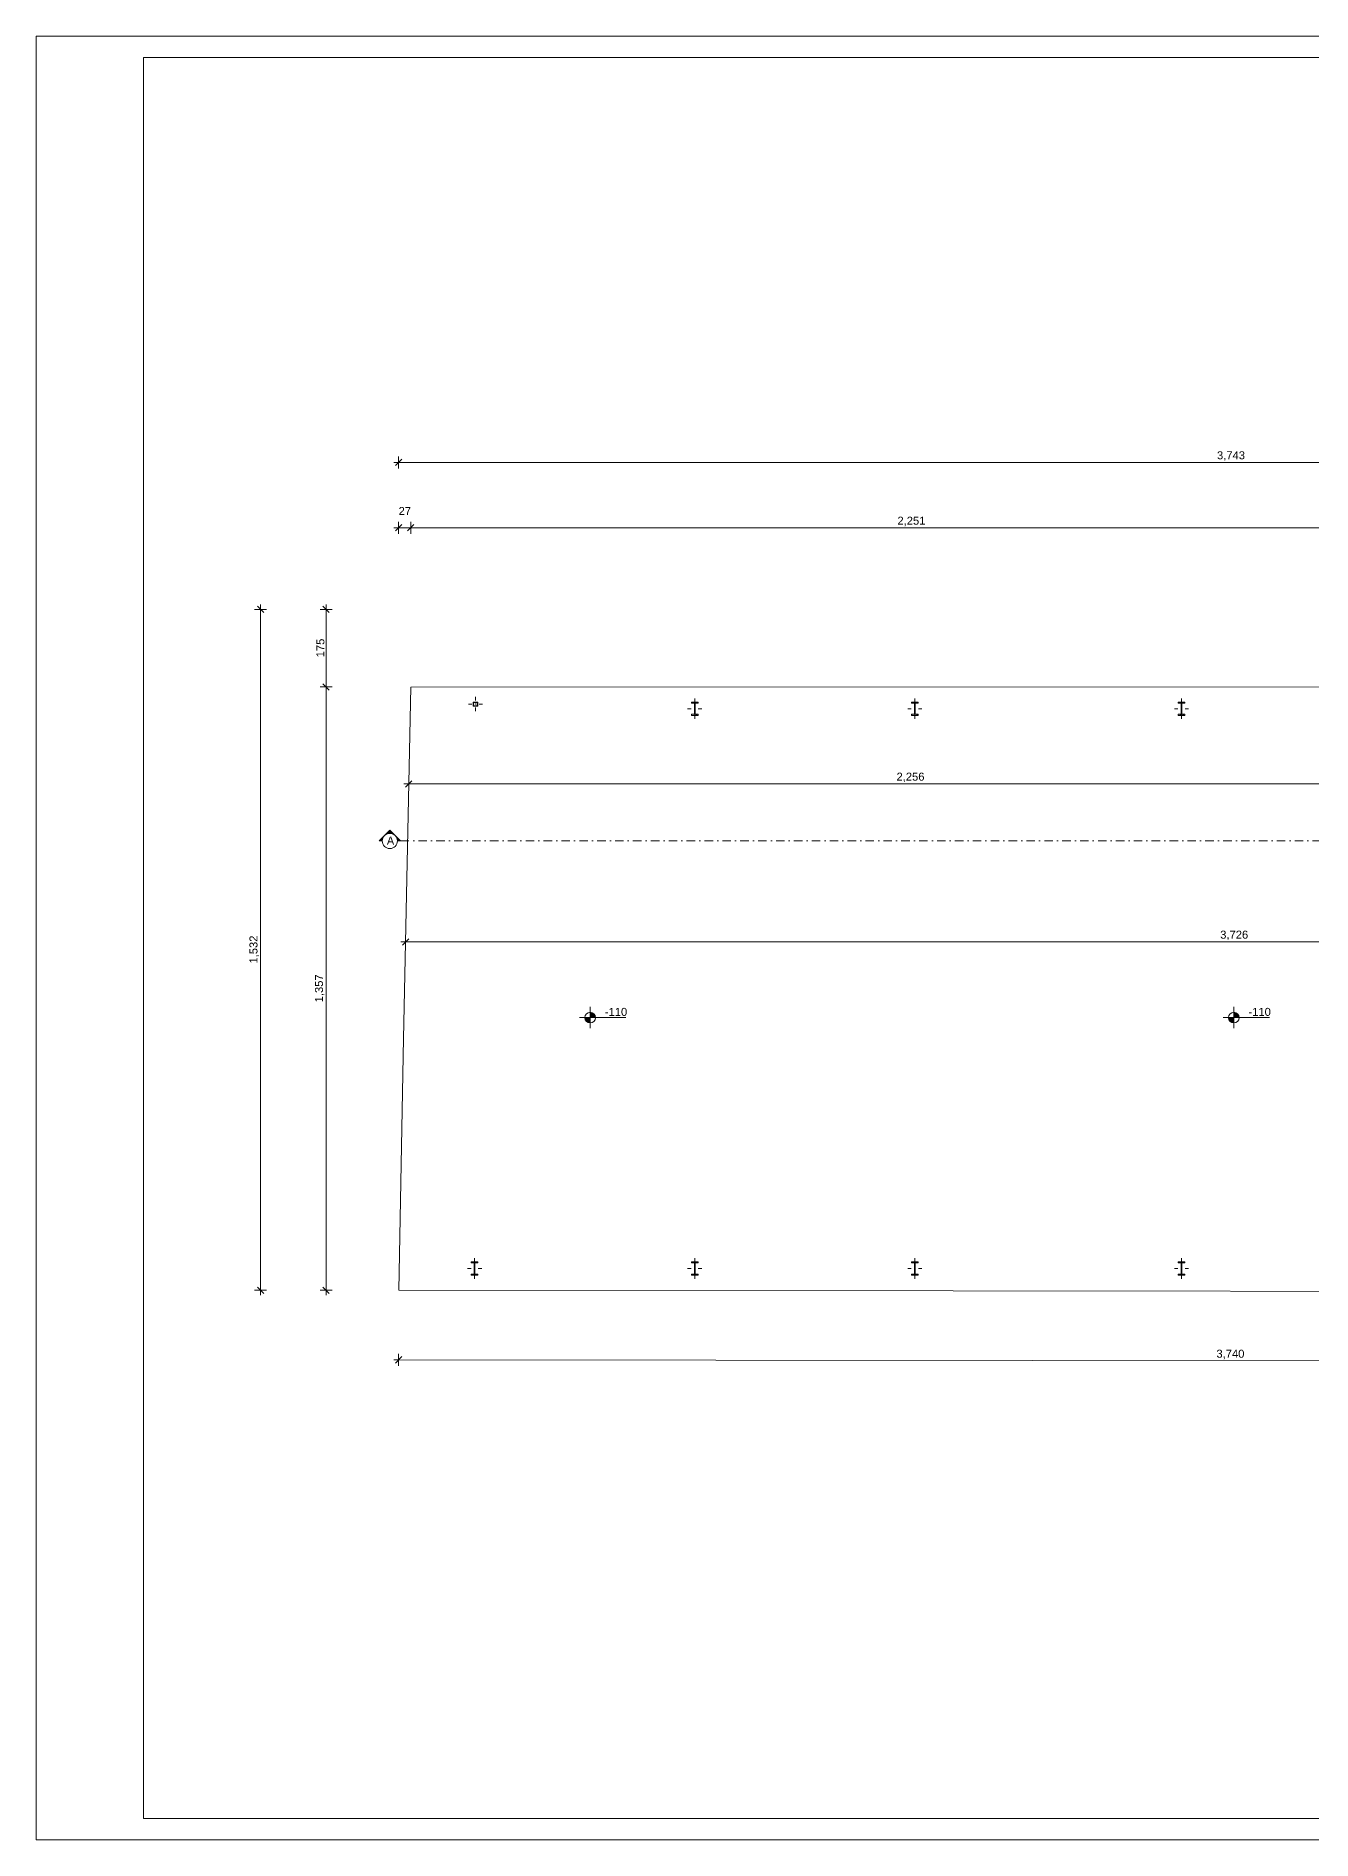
# Model space of a CAD drawing. Header units: millimetres. Extents: x 103307 to 160698, y 10268 to 50848.
# Drawn here: x 103307 to 132003, y 10268 to 50848 of the extents above; entities that cross this region are included whole.
import ezdxf

# ---------------------------------------------------------------- set-up
doc = ezdxf.new("R2010")
doc.units = ezdxf.units.MM
doc.header["$MEASUREMENT"] = 0
doc.linetypes.add('Dot & Dashed', pattern=[402.166657, 190.5, -105.833333, 0, -105.833324])
for name, color, linetype, lineweight in [('02. Tabela Projekti zbatues_Pen_No__1', 7, 'Continuous', 5), ('A - Shtyllat_Pen_No__1', 7, 'Continuous', 5), ('A - Shtyllat_Pen_No__101', 252, 'Continuous', 5), ('A - Shtyllat_Pen_No__21', 7, 'Continuous', 5), ('Drawing & Figure_Pen_No__7', 7, 'Continuous', 5)]:
    doc.layers.add(name, color=color, linetype=linetype, lineweight=lineweight)
for name, color, linetype in [('A - Dimenzionimi', 7, 'Continuous'), ('A - Shtyllat', 7, 'Continuous'), ('Dimensioning - General', 7, 'Continuous'), ('Marker - Section', 7, 'Continuous')]:
    doc.layers.add(name, color=color, linetype=linetype)
for name, color, linetype, lineweight, true_color in [('A - Dimenzionimi_Pen_No__61', 7, 'Continuous', 5, 0x6a6a6a), ('A - Dimenzionimi_Pen_No__81', 7, 'Continuous', 5, 0x6a6a6a), ('Dimensioning - General_Pen_No__176', 7, 'Continuous', 5, 0x93a0c6), ('Marker - Section_Pen_No__48', 7, 'Continuous', 5, 0xa80f02), ('Marker - Section_Pen_No__8', 7, 'Continuous', 20, 0xa80f02)]:
    doc.layers.add(name, color=color, linetype=linetype, lineweight=lineweight, true_color=true_color)
doc.styles.add('GENERATED_STYLE_2', font='GOTHIC.TTF')
doc.styles.add('GENERATED_STYLE_3', font='')
doc.styles.get('GENERATED_STYLE_3').set_extended_font_data('Arial')
doc.dimstyles.new('GENERATED_STYLE__1', dxfattribs={"dimtxt": 180, "dimasz": 136.8, "dimexe": 0.18, "dimexo": 100000, "dimgap": 0, "dimtad": 1, "dimdec": 0, "dimlfac": 0.1, "dimzin": 0, "dimdsep": 46, "dimtxsty": 'GENERATED_STYLE_3', "dimblk": 'ARROWHEAD_6', "dimblk1": 'ARROWHEAD_6', "dimblk2": 'ARROWHEAD_6', "dimcen": 0.09, "dimclrd": 256, "dimclre": 256, "dimclrt": 256, "dimadec": 0, "dimazin": 0, "dimtfac": 1, "dimtdec": 4, "dimtmove": 0, "dimatfit": 3, "dimfxl": 0, "dimtolj": 1, "dimtzin": 0, "dimarcsym": 0})
doc.dimstyles.new('GENERATED_STYLE__2', dxfattribs={"dimtxt": 180, "dimasz": 136.8, "dimexe": 0.18, "dimexo": 100000, "dimgap": 0, "dimtad": 1, "dimtih": 1, "dimtoh": 1, "dimdec": 0, "dimlfac": 0.1, "dimzin": 0, "dimdsep": 46, "dimtxsty": 'GENERATED_STYLE_3', "dimblk": 'ARROWHEAD_6', "dimblk1": 'ARROWHEAD_6', "dimblk2": 'ARROWHEAD_6', "dimcen": 0.09, "dimclrd": 256, "dimclre": 256, "dimclrt": 256, "dimadec": 0, "dimazin": 0, "dimtfac": 1, "dimtdec": 4, "dimtmove": 0, "dimatfit": 3, "dimfxl": 0, "dimtolj": 1, "dimtzin": 0, "dimarcsym": 0})
pattern_1 = [(45, (1146983.78, 83970.28), (-95.459415, 95.459415), []), (45, (1146951.96, 84002.1), (-95.459415, 95.459415), [])]

# ---------------------------------------------------------------- blocks, each defined once
blk = doc.blocks.new('Column_5', base_point=(129071, 35716))
at = {"layer": 'A - Shtyllat_Pen_No__101', "linetype": 'Continuous', "lineweight": 5}
h = blk.add_hatch(dxfattribs=at)
h.set_pattern_fill('Steel', color=252, style=0, pattern_type=2)
h.set_pattern_definition(pattern_1)
h.paths.add_polyline_path([(128996, 35566), (129146, 35566), (129146, 35591), (129078, 35591), (129078, 35841), (129146, 35841), (129146, 35866), (128996, 35866), (128996, 35841), (129063, 35841), (129063, 35591), (128996, 35591)])
at = {"layer": 'A - Shtyllat_Pen_No__1', "color": 7, "linetype": 'Continuous', "lineweight": 5}
for p, q in [((128991, 35716), (128911, 35716)), ((129071, 35796), (129071, 35946)), ((129151, 35716), (129231, 35716)), ((129071, 35636), (129071, 35486))]:
    blk.add_line(p, q, dxfattribs=at)
blk.add_point((129071, 35716), dxfattribs=at)
at = {"layer": 'A - Shtyllat_Pen_No__21', "color": 7, "linetype": 'Continuous', "lineweight": 5, "flags": 128}
blk.add_lwpolyline([(128996, 35566), (129146, 35566), (129146, 35591), (129078, 35591), (129078, 35841), (129146, 35841), (129146, 35866), (128996, 35866), (128996, 35841), (129063, 35841), (129063, 35591), (128996, 35591)], close=True, dxfattribs=at)
blk = doc.blocks.new('Column_6', base_point=(123071, 35716))
at = {"layer": 'A - Shtyllat_Pen_No__101', "linetype": 'Continuous', "lineweight": 5}
h = blk.add_hatch(dxfattribs=at)
h.set_pattern_fill('Steel', color=252, style=0, pattern_type=2)
h.set_pattern_definition(pattern_1)
h.paths.add_polyline_path([(122996, 35566), (123146, 35566), (123146, 35591), (123078, 35591), (123078, 35841), (123146, 35841), (123146, 35866), (122996, 35866), (122996, 35841), (123063, 35841), (123063, 35591), (122996, 35591)])
at = {"layer": 'A - Shtyllat_Pen_No__1', "color": 7, "linetype": 'Continuous', "lineweight": 5}
for p, q in [((122991, 35716), (122911, 35716)), ((123071, 35796), (123071, 35946)), ((123151, 35716), (123231, 35716)), ((123071, 35636), (123071, 35486))]:
    blk.add_line(p, q, dxfattribs=at)
blk.add_point((123071, 35716), dxfattribs=at)
at = {"layer": 'A - Shtyllat_Pen_No__21', "color": 7, "linetype": 'Continuous', "lineweight": 5, "flags": 128}
blk.add_lwpolyline([(122996, 35566), (123146, 35566), (123146, 35591), (123078, 35591), (123078, 35841), (123146, 35841), (123146, 35866), (122996, 35866), (122996, 35841), (123063, 35841), (123063, 35591), (122996, 35591)], close=True, dxfattribs=at)
blk = doc.blocks.new('Column_7', base_point=(118121, 35716))
at = {"layer": 'A - Shtyllat_Pen_No__101', "linetype": 'Continuous', "lineweight": 5}
h = blk.add_hatch(dxfattribs=at)
h.set_pattern_fill('Steel', color=252, style=0, pattern_type=2)
h.set_pattern_definition(pattern_1)
h.paths.add_polyline_path([(118046, 35566), (118196, 35566), (118196, 35591), (118128, 35591), (118128, 35841), (118196, 35841), (118196, 35866), (118046, 35866), (118046, 35841), (118113, 35841), (118113, 35591), (118046, 35591)])
at = {"layer": 'A - Shtyllat_Pen_No__1', "color": 7, "linetype": 'Continuous', "lineweight": 5}
for p, q in [((118041, 35716), (117961, 35716)), ((118121, 35796), (118121, 35946)), ((118201, 35716), (118281, 35716)), ((118121, 35636), (118121, 35486))]:
    blk.add_line(p, q, dxfattribs=at)
blk.add_point((118121, 35716), dxfattribs=at)
at = {"layer": 'A - Shtyllat_Pen_No__21', "color": 7, "linetype": 'Continuous', "lineweight": 5, "flags": 128}
blk.add_lwpolyline([(118046, 35566), (118196, 35566), (118196, 35591), (118128, 35591), (118128, 35841), (118196, 35841), (118196, 35866), (118046, 35866), (118046, 35841), (118113, 35841), (118113, 35591), (118046, 35591)], close=True, dxfattribs=at)
blk = doc.blocks.new('Column_8', base_point=(113189, 35821))
at = {"layer": 'A - Shtyllat_Pen_No__101', "linetype": 'Continuous', "lineweight": 5}
h = blk.add_hatch(dxfattribs=at)
h.set_pattern_fill('Steel', color=252, style=0, pattern_type=2)
h.set_pattern_definition(pattern_1)
h.paths.add_polyline_path([(113139, 35776), (113239, 35776), (113239, 35866), (113139, 35866)])
h.paths.add_polyline_path([(113147, 35784), (113147, 35858), (113231, 35858), (113231, 35784)], flags=0)
at = {"layer": 'A - Shtyllat_Pen_No__1', "color": 7, "linetype": 'Continuous', "lineweight": 5}
for p, q in [((113109, 35821), (113029, 35821)), ((113189, 35901), (113189, 35981)), ((113189, 35741), (113189, 35661)), ((113269, 35821), (113349, 35821))]:
    blk.add_line(p, q, dxfattribs=at)
blk.add_point((113189, 35821), dxfattribs=at)
at = {"layer": 'A - Shtyllat_Pen_No__21', "color": 7, "linetype": 'Continuous', "lineweight": 5, "flags": 128}
for points in [[(113139, 35776), (113239, 35776), (113239, 35866), (113139, 35866)], [(113147, 35784), (113147, 35858), (113231, 35858), (113231, 35784)]]:
    blk.add_lwpolyline(points, close=True, dxfattribs=at)
blk = doc.blocks.new('Column_13', base_point=(129071, 23122))
at = {"layer": 'A - Shtyllat_Pen_No__101', "linetype": 'Continuous', "lineweight": 5}
h = blk.add_hatch(dxfattribs=at)
h.set_pattern_fill('Steel', color=252, style=0, pattern_type=2)
h.set_pattern_definition(pattern_1)
h.paths.add_polyline_path([(128996, 22972), (129146, 22972), (129146, 22998), (129078, 22998), (129078, 23247), (129146, 23247), (129146, 23272), (128996, 23272), (128996, 23247), (129063, 23247), (129063, 22998), (128996, 22998)])
at = {"layer": 'A - Shtyllat_Pen_No__1', "color": 7, "linetype": 'Continuous', "lineweight": 5}
for p, q in [((129071, 23202), (129071, 23352)), ((128991, 23122), (128911, 23122)), ((129071, 23042), (129071, 22892)), ((129151, 23122), (129231, 23122))]:
    blk.add_line(p, q, dxfattribs=at)
blk.add_point((129071, 23122), dxfattribs=at)
at = {"layer": 'A - Shtyllat_Pen_No__21', "color": 7, "linetype": 'Continuous', "lineweight": 5, "flags": 128}
blk.add_lwpolyline([(128996, 22972), (129146, 22972), (129146, 22998), (129078, 22998), (129078, 23247), (129146, 23247), (129146, 23272), (128996, 23272), (128996, 23247), (129063, 23247), (129063, 22998), (128996, 22998)], close=True, dxfattribs=at)
blk = doc.blocks.new('Column_14', base_point=(123071, 23122))
at = {"layer": 'A - Shtyllat_Pen_No__101', "linetype": 'Continuous', "lineweight": 5}
h = blk.add_hatch(dxfattribs=at)
h.set_pattern_fill('Steel', color=252, style=0, pattern_type=2)
h.set_pattern_definition(pattern_1)
h.paths.add_polyline_path([(122996, 22972), (123146, 22972), (123146, 22998), (123078, 22998), (123078, 23247), (123146, 23247), (123146, 23272), (122996, 23272), (122996, 23247), (123063, 23247), (123063, 22998), (122996, 22998)])
at = {"layer": 'A - Shtyllat_Pen_No__1', "color": 7, "linetype": 'Continuous', "lineweight": 5}
for p, q in [((123071, 23202), (123071, 23352)), ((122991, 23122), (122911, 23122)), ((123071, 23042), (123071, 22892)), ((123151, 23122), (123231, 23122))]:
    blk.add_line(p, q, dxfattribs=at)
blk.add_point((123071, 23122), dxfattribs=at)
at = {"layer": 'A - Shtyllat_Pen_No__21', "color": 7, "linetype": 'Continuous', "lineweight": 5, "flags": 128}
blk.add_lwpolyline([(122996, 22972), (123146, 22972), (123146, 22998), (123078, 22998), (123078, 23247), (123146, 23247), (123146, 23272), (122996, 23272), (122996, 23247), (123063, 23247), (123063, 22998), (122996, 22998)], close=True, dxfattribs=at)
blk = doc.blocks.new('Column_15', base_point=(118121, 23122))
at = {"layer": 'A - Shtyllat_Pen_No__101', "linetype": 'Continuous', "lineweight": 5}
h = blk.add_hatch(dxfattribs=at)
h.set_pattern_fill('Steel', color=252, style=0, pattern_type=2)
h.set_pattern_definition(pattern_1)
h.paths.add_polyline_path([(118046, 22972), (118196, 22972), (118196, 22998), (118128, 22998), (118128, 23247), (118196, 23247), (118196, 23272), (118046, 23272), (118046, 23247), (118113, 23247), (118113, 22998), (118046, 22998)])
at = {"layer": 'A - Shtyllat_Pen_No__1', "color": 7, "linetype": 'Continuous', "lineweight": 5}
for p, q in [((118121, 23202), (118121, 23352)), ((118041, 23122), (117961, 23122)), ((118121, 23042), (118121, 22892)), ((118201, 23122), (118281, 23122))]:
    blk.add_line(p, q, dxfattribs=at)
blk.add_point((118121, 23122), dxfattribs=at)
at = {"layer": 'A - Shtyllat_Pen_No__21', "color": 7, "linetype": 'Continuous', "lineweight": 5, "flags": 128}
blk.add_lwpolyline([(118046, 22972), (118196, 22972), (118196, 22998), (118128, 22998), (118128, 23247), (118196, 23247), (118196, 23272), (118046, 23272), (118046, 23247), (118113, 23247), (118113, 22998), (118046, 22998)], close=True, dxfattribs=at)
blk = doc.blocks.new('Column_16', base_point=(113171, 23122))
at = {"layer": 'A - Shtyllat_Pen_No__101', "linetype": 'Continuous', "lineweight": 5}
h = blk.add_hatch(dxfattribs=at)
h.set_pattern_fill('Steel', color=252, style=0, pattern_type=2)
h.set_pattern_definition(pattern_1)
h.paths.add_polyline_path([(113096, 22972), (113246, 22972), (113246, 22998), (113178, 22998), (113178, 23247), (113246, 23247), (113246, 23272), (113096, 23272), (113096, 23247), (113163, 23247), (113163, 22998), (113096, 22998)])
at = {"layer": 'A - Shtyllat_Pen_No__1', "color": 7, "linetype": 'Continuous', "lineweight": 5}
for p, q in [((113171, 23202), (113171, 23352)), ((113091, 23122), (113011, 23122)), ((113171, 23042), (113171, 22892)), ((113251, 23122), (113331, 23122))]:
    blk.add_line(p, q, dxfattribs=at)
blk.add_point((113171, 23122), dxfattribs=at)
at = {"layer": 'A - Shtyllat_Pen_No__21', "color": 7, "linetype": 'Continuous', "lineweight": 5, "flags": 128}
blk.add_lwpolyline([(113096, 22972), (113246, 22972), (113246, 22998), (113178, 22998), (113178, 23247), (113246, 23247), (113246, 23272), (113096, 23272), (113096, 23247), (113163, 23247), (113163, 22998), (113096, 22998)], close=True, dxfattribs=at)
blk = doc.blocks.new('*D17', base_point=(1146984, 83970))
at = {"layer": 'A - Dimenzionimi_Pen_No__81', "color": 251, "linetype": 'Continuous', "lineweight": 5, "true_color": 0x6a6a6a}
for p, q in [((111533, 21141), (111388, 20997)), ((111460, 20934), (111461, 21204)), ((148865, 20890), (148865, 21160)), ((111353, 21069), (111461, 21069)), ((111461, 21069), (148865, 21025)), ((148793, 20953), (148937, 21097)), ((148865, 21025), (148973, 21025))]:
    blk.add_line(p, q, dxfattribs=at)
at = {"layer": 'A - Dimenzionimi_Pen_No__61', "color": 251, "lineweight": 5, "true_color": 0x6a6a6a, "insert": (129855, 21083), "char_height": 180, "attachment_point": 7, "rotation": 359.9325, "style": 'GENERATED_STYLE_3'}
blk.add_mtext('\\A1;{\\pql;\\fArial|b0|i0|c0|p34;3,740}', dxfattribs=at)
blk = doc.blocks.new('ARROWHEAD_6')
at = {"color": 0, "linetype": 'Continuous', "lineweight": 0}
for p, q in [((0, 0), (-1, 0)), ((-0.5, -0.5), (0.5, 0.5))]:
    blk.add_line(p, q, dxfattribs=at)
blk = doc.blocks.new('*D19', base_point=(1146984, 83970))
at = {"layer": 'A - Dimenzionimi_Pen_No__81', "color": 251, "linetype": 'Continuous', "lineweight": 5, "true_color": 0x6a6a6a}
for p, q in [((109964, 36205), (109694, 36205)), ((109757, 36277), (109901, 36133)), ((109829, 22633), (109829, 36205)), ((109964, 22633), (109694, 22633)), ((109757, 22705), (109901, 22561)), ((109829, 22525), (109829, 22633))]:
    blk.add_line(p, q, dxfattribs=at)
at = {"layer": 'A - Dimenzionimi_Pen_No__61', "color": 251, "lineweight": 5, "true_color": 0x6a6a6a, "insert": (109793, 29111), "char_height": 180, "attachment_point": 7, "rotation": 90, "style": 'GENERATED_STYLE_3'}
blk.add_mtext('\\A1;{\\pql;\\fArial|b0|i0|c0|p34;1,357}', dxfattribs=at)
blk = doc.blocks.new('*D20', base_point=(1146984, 83970))
at = {"layer": 'A - Dimenzionimi_Pen_No__81', "color": 251, "linetype": 'Continuous', "lineweight": 5, "true_color": 0x6a6a6a}
for p, q in [((109964, 37951), (109694, 37951)), ((109901, 37879), (109757, 38023)), ((109829, 37951), (109829, 38059)), ((109829, 36205), (109829, 37951)), ((109964, 36205), (109694, 36205)), ((109757, 36277), (109901, 36133))]:
    blk.add_line(p, q, dxfattribs=at)
at = {"layer": 'A - Dimenzionimi_Pen_No__61', "color": 251, "lineweight": 5, "true_color": 0x6a6a6a, "insert": (109793, 36873), "char_height": 180, "attachment_point": 7, "rotation": 90, "style": 'GENERATED_STYLE_3'}
blk.add_mtext('\\A1;{\\pql;\\fArial|b0|i0|c0|p34;175}', dxfattribs=at)
blk = doc.blocks.new('*D21', base_point=(1146984, 83970))
at = {"layer": 'A - Dimenzionimi_Pen_No__81', "color": 251, "linetype": 'Continuous', "lineweight": 5, "true_color": 0x6a6a6a}
for p, q in [((108491, 37951), (108221, 37951)), ((108428, 37879), (108284, 38023)), ((108356, 37951), (108356, 38059)), ((108356, 22633), (108356, 37951)), ((108491, 22633), (108221, 22633)), ((108284, 22705), (108428, 22561)), ((108356, 22525), (108356, 22633))]:
    blk.add_line(p, q, dxfattribs=at)
at = {"layer": 'A - Dimenzionimi_Pen_No__61', "color": 251, "lineweight": 5, "true_color": 0x6a6a6a, "insert": (108320, 29984), "char_height": 180, "attachment_point": 7, "rotation": 90, "style": 'GENERATED_STYLE_3'}
blk.add_mtext('\\A1;{\\pql;\\fArial|b0|i0|c0|p34;1,532}', dxfattribs=at)
blk = doc.blocks.new('*D22', base_point=(1146984, 83970))
at = {"layer": 'A - Dimenzionimi_Pen_No__81', "color": 251, "linetype": 'Continuous', "lineweight": 5, "true_color": 0x6a6a6a}
for p, q in [((111354, 39787), (111462, 39787)), ((111534, 39859), (111390, 39715)), ((111462, 39652), (111462, 39922)), ((111462, 39787), (111733, 39787)), ((111805, 39859), (111661, 39715)), ((111733, 39652), (111733, 39922))]:
    blk.add_line(p, q, dxfattribs=at)
at = {"layer": 'A - Dimenzionimi_Pen_No__61', "color": 251, "lineweight": 5, "true_color": 0x6a6a6a, "insert": (111461, 40075), "char_height": 180, "attachment_point": 7, "style": 'GENERATED_STYLE_3'}
blk.add_mtext('\\A1;{\\pql;\\fArial|b0|i0|c0|p34;27}', dxfattribs=at)
blk = doc.blocks.new('*D23', base_point=(1146984, 83970))
at = {"layer": 'A - Dimenzionimi_Pen_No__81', "color": 251, "linetype": 'Continuous', "lineweight": 5, "true_color": 0x6a6a6a}
for p, q in [((111805, 39859), (111661, 39715)), ((111733, 39652), (111733, 39922)), ((111733, 39787), (134243, 39787)), ((134315, 39859), (134171, 39715)), ((134243, 39652), (134243, 39922))]:
    blk.add_line(p, q, dxfattribs=at)
at = {"layer": 'A - Dimenzionimi_Pen_No__61', "color": 251, "lineweight": 5, "true_color": 0x6a6a6a, "insert": (122680, 39823), "char_height": 180, "attachment_point": 7, "style": 'GENERATED_STYLE_3'}
blk.add_mtext('\\A1;{\\pql;\\fArial|b0|i0|c0|p34;2,251}', dxfattribs=at)
blk = doc.blocks.new('*D25', base_point=(1146984, 83970))
at = {"layer": 'A - Dimenzionimi_Pen_No__81', "color": 251, "linetype": 'Continuous', "lineweight": 5, "true_color": 0x6a6a6a}
for p, q in [((111462, 41123), (111462, 41393)), ((148888, 41123), (148888, 41393)), ((111354, 41258), (111462, 41258)), ((111534, 41330), (111390, 41186)), ((111462, 41258), (148888, 41258)), ((148816, 41186), (148960, 41330)), ((148888, 41258), (148996, 41258))]:
    blk.add_line(p, q, dxfattribs=at)
at = {"layer": 'A - Dimenzionimi_Pen_No__61', "color": 251, "lineweight": 5, "true_color": 0x6a6a6a, "insert": (129868, 41294), "char_height": 180, "attachment_point": 7, "style": 'GENERATED_STYLE_3'}
blk.add_mtext('\\A1;{\\pql;\\fArial|b0|i0|c0|p34;3,743}', dxfattribs=at)
blk = doc.blocks.new('*D27', base_point=(1146984, 83970))
at = {"layer": 'A - Dimenzionimi_Pen_No__81', "color": 251, "linetype": 'Continuous', "lineweight": 5, "true_color": 0x6a6a6a}
for p, q in [((111761, 34097), (111617, 33953)), ((111689, 33890), (111689, 34160)), ((134316, 34102), (134172, 33958)), ((134244, 33895), (134244, 34165)), ((111581, 34025), (111689, 34025)), ((111689, 34025), (134244, 34030)), ((134244, 34030), (148889, 34034))]:
    blk.add_line(p, q, dxfattribs=at)
at = {"layer": 'A - Dimenzionimi_Pen_No__61', "color": 251, "lineweight": 5, "true_color": 0x6a6a6a, "insert": (122659, 34064), "char_height": 180, "attachment_point": 7, "rotation": 0.0133, "style": 'GENERATED_STYLE_3'}
blk.add_mtext('\\A1;{\\pql;\\fArial|b0|i0|c0|p34;2,256}', dxfattribs=at)
blk = doc.blocks.new('*D29', base_point=(1146984, 83970))
at = {"layer": 'A - Dimenzionimi_Pen_No__81', "color": 251, "linetype": 'Continuous', "lineweight": 5, "true_color": 0x6a6a6a}
for p, q in [((111509, 30470), (111617, 30470)), ((111689, 30542), (111545, 30398)), ((111617, 30335), (111617, 30605)), ((111617, 30470), (148878, 30479)), ((148806, 30407), (148950, 30551)), ((148878, 30344), (148878, 30614)), ((148878, 30479), (148986, 30479))]:
    blk.add_line(p, q, dxfattribs=at)
at = {"layer": 'A - Dimenzionimi_Pen_No__61', "color": 251, "lineweight": 5, "true_color": 0x6a6a6a, "insert": (129940, 30510), "char_height": 180, "attachment_point": 7, "rotation": 0.0133, "style": 'GENERATED_STYLE_3'}
blk.add_mtext('\\A1;{\\pql;\\fArial|b0|i0|c0|p34;3,726}', dxfattribs=at)
blk = doc.blocks.new('Level Dimension_1', base_point=(115769, 28768))
at = {"layer": 'Dimensioning - General_Pen_No__176', "linetype": 'Continuous', "lineweight": 5, "true_color": 0x93a0c6}
for points in [[(115769, 28768), (115889, 28768), (115880, 28814), (115854, 28852), (115815, 28878), (115769, 28888)], [(115769, 28768), (115649, 28768), (115658, 28722), (115684, 28683), (115723, 28657), (115769, 28648)]]:
    blk.add_hatch(color=253, dxfattribs=at).paths.add_polyline_path(points)
at = {"layer": 'Dimensioning - General_Pen_No__176', "color": 253, "linetype": 'Continuous', "lineweight": 5, "true_color": 0x93a0c6}
for p, q in [((115769, 28528), (115769, 29008)), ((115529, 28768), (116573, 28768))]:
    blk.add_line(p, q, dxfattribs=at)
blk.add_circle((115769, 28768), 120, dxfattribs=at)
at = {"layer": 'Dimensioning - General_Pen_No__176', "color": 253, "lineweight": 5, "true_color": 0x93a0c6, "insert": (116099, 28804), "char_height": 180, "attachment_point": 7, "style": 'GENERATED_STYLE_3'}
blk.add_mtext('\\A1;{\\pql;\\fArial|b0|i0|c0|p34;-110}', dxfattribs=at)
blk = doc.blocks.new('Level Dimension_3', base_point=(130246, 28768))
at = {"layer": 'Dimensioning - General_Pen_No__176', "linetype": 'Continuous', "lineweight": 5, "true_color": 0x93a0c6}
for points in [[(130246, 28768), (130366, 28768), (130357, 28814), (130331, 28852), (130292, 28878), (130246, 28888)], [(130246, 28768), (130126, 28768), (130135, 28722), (130161, 28683), (130200, 28657), (130246, 28648)]]:
    blk.add_hatch(color=253, dxfattribs=at).paths.add_polyline_path(points)
at = {"layer": 'Dimensioning - General_Pen_No__176', "color": 253, "linetype": 'Continuous', "lineweight": 5, "true_color": 0x93a0c6}
for p, q in [((130246, 28528), (130246, 29008)), ((130006, 28768), (131050, 28768))]:
    blk.add_line(p, q, dxfattribs=at)
blk.add_circle((130246, 28768), 120, dxfattribs=at)
at = {"layer": 'Dimensioning - General_Pen_No__176', "color": 253, "lineweight": 5, "true_color": 0x93a0c6, "insert": (130576, 28804), "char_height": 180, "attachment_point": 7, "style": 'GENERATED_STYLE_3'}
blk.add_mtext('\\A1;{\\pql;\\fArial|b0|i0|c0|p34;-110}', dxfattribs=at)
blk = doc.blocks.new('Cutting Plane_2', base_point=(111263, 32741))
at = {"layer": 'Marker - Section_Pen_No__48', "linetype": 'Continuous', "lineweight": 5, "true_color": 0xa80f02}
for points in [[(111143, 32861, -0.414214), (111383, 32861), (111263, 32981)], [(149401, 32861), (149281, 32981), (149161, 32861, -0.414214)], [(111023, 32741), (111093, 32741, -0.198912), (111143, 32861)], [(111503, 32741), (111383, 32861, -0.198912), (111433, 32741)], [(149041, 32741), (149111, 32741, -0.198912), (149161, 32861)], [(149521, 32741), (149401, 32861, -0.198912), (149451, 32741)]]:
    blk.add_hatch(color=14, dxfattribs=at).paths.add_polyline_path(points)
at = {"layer": 'Marker - Section_Pen_No__48', "color": 14, "linetype": 'Continuous', "lineweight": 5, "true_color": 0xa80f02, "flags": 128}
for points in [[(111143, 32861, -0.414214), (111383, 32861), (111263, 32981)], [(149401, 32861, 0.414214), (149161, 32861), (149281, 32981)], [(111023, 32741), (111093, 32741, -0.198912), (111143, 32861)], [(111503, 32741), (111433, 32741, 0.198912), (111383, 32861)], [(149041, 32741), (149111, 32741, -0.198912), (149161, 32861)], [(149521, 32741), (149451, 32741, 0.198912), (149401, 32861)]]:
    blk.add_lwpolyline(points, format="xyb", close=True, dxfattribs=at)
at = {"layer": 'Marker - Section_Pen_No__48', "color": 14, "linetype": 'Continuous', "lineweight": 5, "true_color": 0xa80f02}
for centre in [(111263, 32741), (149281, 32741)]:
    blk.add_circle(centre, 170, dxfattribs=at)
at = {"layer": 'Marker - Section_Pen_No__8', "color": 14, "linetype": 'Dot & Dashed', "lineweight": 20, "true_color": 0xa80f02}
blk.add_line((111503, 32741), (149041, 32741), dxfattribs=at)
at = {"layer": 'Marker - Section_Pen_No__48', "color": 14, "lineweight": 5, "true_color": 0xa80f02, "char_height": 180, "style": 'GENERATED_STYLE_2'}
for s, insert, attachment_point in [('\\A1;{\\pqr;\\pt0;\\fCentury Gothic|b0|i0|c0|p34;A}', (111359, 32661), 9), ('\\A1;{\\pql;\\pt0;\\fCentury Gothic|b0|i0|c0|p34;A}', (149185, 32661), 7)]:
    blk.add_mtext(s, dxfattribs=dict(at, insert=insert, attachment_point=attachment_point))

msp = doc.modelspace()

# ---------------------------------------------------------------- linework, layer by layer
at = {"layer": '02. Tabela Projekti zbatues_Pen_No__1', "color": 7, "linetype": 'Continuous', "lineweight": 5}
for points in [[(103306.9, 50848.3), (160698.4, 50848.3), (160698.4, 10268.4), (103306.9, 10268.4)], [(160215.3, 10751.5), (105722.4, 10751.5), (105722.4, 50365.2), (160215.3, 50365.2)]]:
    msp.add_lwpolyline(points, close=True, dxfattribs=at)
at = {"layer": 'Drawing & Figure_Pen_No__7', "color": 7, "linetype": 'Continuous', "lineweight": 5, "flags": 128}
msp.add_lwpolyline([(148888.3, 37950.9), (134244, 37950.9), (134243.5, 36209.9), (111732.9, 36204.7), (111573.3, 28295.6), (111462.4, 22632.6), (148866.6, 22588.5)], close=True, dxfattribs=at)

# ---------------------------------------------------------------- block references
at = {"layer": 'A - Shtyllat', "color": 8, "lineweight": 5}
for name, p in [('Column_8', (113189.2, 35821.2)), ('Column_7', (118120.5, 35716.2)), ('Column_6', (123070.5, 35716.2)), ('Column_5', (129070.5, 35716.2)), ('Column_16', (113170.5, 23122.3)), ('Column_15', (118120.5, 23122.3)), ('Column_14', (123070.5, 23122.3)), ('Column_13', (129070.5, 23122.3))]:
    msp.add_blockref(name, p, dxfattribs=at)
at = {"layer": 'Dimensioning - General', "color": 253, "lineweight": 5, "true_color": 0x93a0c6}
for name, p in [('Level Dimension_1', (115769.2, 28767.6)), ('Level Dimension_3', (130245.7, 28767.6))]:
    msp.add_blockref(name, p, dxfattribs=at)
at = {"layer": 'Marker - Section', "color": 14, "lineweight": 20, "true_color": 0xa80f02}
msp.add_blockref('Cutting Plane_2', (111263.1, 32740.7), dxfattribs=at)

# ---------------------------------------------------------------- dimensions: what is measured, and where the dimension line sits
at = {"layer": 'A - Dimenzionimi', "color": 251, "linetype": 'Continuous', "lineweight": 5, "true_color": 0x6a6a6a}
for base, p1, p2, picture, middle in [((148888.3, 41258), (111462.4, 22632.6), (148888.3, 37950.9), '*D25', (130170, 41384)), ((111732.9, 39787.5), (111462.4, 22632.6), (111732.9, 36204.7), '*D22', (111598.3, 40165.5)), ((134243.5, 39787.5), (111732.9, 36204.7), (134243.5, 36209.9), '*D23', (122982.8, 39913.5))]:
    dim = msp.add_linear_dim(base=base, p1=p1, p2=p2, dimstyle='GENERATED_STYLE__2', dxfattribs=at)
    dim.commit()
    dim.dimension.update_dxf_attribs({"geometry": picture, "text_midpoint": middle, "dimtype": 160})
for base, p1, p2, angle, dimstyle, picture, middle, turn in [((108356.1, 37950.9), (111462.4, 22632.6), (134244, 37950.9), 90, 'GENERATED_STYLE__1', '*D21', (108230.1, 30286.4), 90), ((109828.8, 37950.9), (111732.9, 36204.7), (134244, 37950.9), 90, 'GENERATED_STYLE__1', '*D20', (109702.8, 37078.7), 90), ((109828.8, 36204.7), (111462.4, 22632.6), (111732.9, 36204.7), 90, 'GENERATED_STYLE__1', '*D19', (109702.8, 29413.3), 90), ((134244, 34030.3), (111688.9, 34023.2), (134243.5, 36209.9), 0.01334, 'GENERATED_STYLE__2', '*D27', (122961.1, 34153.7), 0.01334), ((148877.8, 30478.6), (111617.2, 30469.9), (148877.8, 30479.3), 0.01334, 'GENERATED_STYLE__2', '*D29', (130242.1, 30600.2), 0.01334), ((148864.8, 21024.7), (111462.4, 22632.6), (148866.6, 22588.5), 359.93245, 'GENERATED_STYLE__1', '*D17', (130157.4, 21172.8), 359.93245)]:
    dim = msp.add_linear_dim(base=base, p1=p1, p2=p2, angle=angle, dimstyle=dimstyle, dxfattribs=at)
    dim.commit()
    dim.dimension.update_dxf_attribs({"geometry": picture, "text_midpoint": middle, "dimtype": 160, "text_rotation": turn})

doc.saveas('drawing.dxf')
